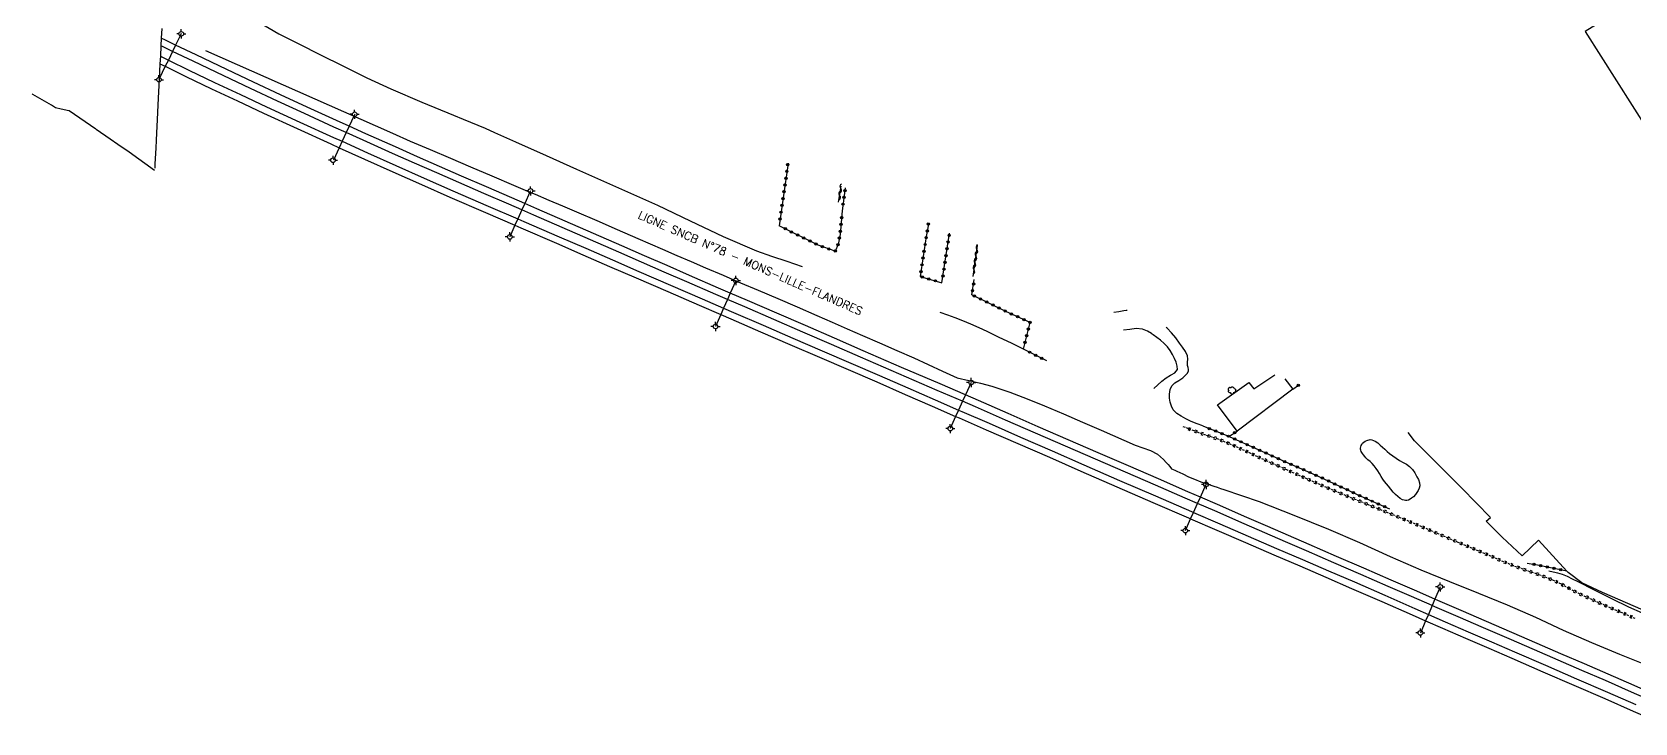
# Model space of a CAD drawing. Header units: millimetres. Extents: x 80000 to 81000, y 145000 to 146000.
# Drawn here: x 80000 to 80350.6, y 145515.6 to 145666.6 of the extents above; entities that cross this region are included whole.
import ezdxf
from ezdxf.enums import TextEntityAlignment as Align

# ---------------------------------------------------------------- set-up
doc = ezdxf.new("R2010")
doc.units = ezdxf.units.MM
doc.linetypes.add('DASHED', pattern=[0.75, 0.5, -0.25])
doc.layers.get('0').update_dxf_attribs({"linetype": 'CONTINUOUS'})
for name, color, linetype in [('W0101', 7, 'CONTINUOUS'), ('W0104', 1, 'CONTINUOUS'), ('W0120', 7, 'CONTINUOUS'), ('W0211', 2, 'CONTINUOUS'), ('W0214', 2, 'CONTINUOUS'), ('W0220', 5, 'DASHED'), ('W0300', 7, 'CONTINUOUS'), ('W0310', 3, 'CONTINUOUS'), ('W0322', 7, 'CONTINUOUS'), ('W0323', 7, 'CONTINUOUS'), ('W0515', 5, 'CONTINUOUS'), ('W0610', 7, 'CONTINUOUS'), ('W0611', 7, 'CONTINUOUS'), ('W0700', 7, 'CONTINUOUS'), ('W0989', 7, 'CONTINUOUS')]:
    doc.layers.add(name, color=color, linetype=linetype)
doc.styles.get("Standard").update_dxf_attribs({"font": 'romans.shx', "width": 0.85})

# ---------------------------------------------------------------- blocks, each defined once
blk = doc.blocks.new('croix')
for p, q in [((-3, 0), (3, 0)), ((0, -3), (0, 3))]:
    blk.add_line(p, q)
blk = doc.blocks.new('T818')
at = {"color": 16, "linetype": 'Continuous', "xscale": 0.0001666666666666667, "yscale": 0.0001666666666666667}
blk.add_blockref('croix', (0, 0), dxfattribs=at)
blk = doc.blocks.new('T610')
for p, q in [((-0.500001, 0), (-1.000002, 0)), ((0, 0.500001), (0, 1.000002)), ((0.500001, 0), (1.000002, 0)), ((0, -0.500001), (0, -1.000002))]:
    blk.add_line(p, q)
blk.add_ellipse((0, 0), major_axis=(-0.353554, 0.353554), ratio=1, start_param=3.926990817, end_param=10.2101761242)
blk = doc.blocks.new('T300')
for p, q in [((-0.8, 0.51), (-0.86, 0.34)), ((-0.86, 0.34), (-0.86, 0.17)), ((-0.86, 0.17), (-0.74, 0.06)), ((-0.69, 0.63), (-0.8, 0.51)), ((-0.8, -0.06), (-0.74, 0.06)), ((-0.74, 0.06), (-0.69, 0.11)), ((-0.57, 0.69), (-0.69, 0.63)), ((-0.46, 0.69), (-0.57, 0.69)), ((-0.29, 0.63), (-0.46, 0.69)), ((-0.29, 0.63), (-0.17, 0.74)), ((-0.23, 0.57), (-0.29, 0.63)), ((-0.17, 0.74), (-0.06, 0.8)), ((-0.06, 0.8), (0.06, 0.8)), ((0.06, 0.8), (0.23, 0.74)), ((0.23, 0.74), (0.34, 0.63)), ((0.34, 0.63), (0.4, 0.51)), ((0.46, 0.46), (0.34, 0.46)), ((0.4, 0.51), (0.4, 0.46)), ((0.57, 0.4), (0.46, 0.46)), ((0.57, 0.4), (0.69, 0.29)), ((0.69, 0.29), (0.74, 0.17)), ((0.74, 0.06), (0.69, -0.17)), ((0.74, 0.17), (0.74, 0.06)), ((-0.8, -0.17), (-0.8, -0.06)), ((-0.8, -0.23), (-0.8, -0.17)), ((-0.74, -0.34), (-0.8, -0.23)), ((-0.69, -0.4), (-0.74, -0.34)), ((-0.51, -0.46), (-0.69, -0.4)), ((-0.4, -0.46), (-0.51, -0.46)), ((-0.4, -0.46), (-0.34, -0.46)), ((-0.34, -0.46), (-0.34, -0.4)), ((-0.34, -0.51), (-0.34, -0.46)), ((-0.29, -0.63), (-0.34, -0.51)), ((-0.17, -0.74), (-0.29, -0.63)), ((-0.06, -0.8), (-0.17, -0.74)), ((0.06, -0.8), (-0.06, -0.8)), ((0.17, -0.74), (0.06, -0.8)), ((0.23, -0.69), (0.17, -0.74)), ((0.29, -0.46), (0.23, -0.46)), ((0.29, -0.63), (0.23, -0.69)), ((0.46, -0.4), (0.29, -0.46)), ((0.34, -0.51), (0.29, -0.63)), ((0.34, -0.51), (0.34, -0.46)), ((0.57, -0.34), (0.46, -0.4)), ((0.63, -0.29), (0.57, -0.34)), ((0.69, -0.17), (0.63, -0.29))]:
    blk.add_line(p, q)
blk = doc.blocks.new('t323o')
at = {"color": 0, "linetype": 'Continuous'}
for radius in [0.25, 0.15]:
    blk.add_circle((0, 0), radius, dxfattribs=at)
blk = doc.blocks.new('t322o')
at = {"color": 0, "linetype": 'Continuous'}
for radius in [0.25, 0.15]:
    blk.add_circle((0, 0), radius, dxfattribs=at)
blk = doc.blocks.new('t310o')
at = {"color": 0, "linetype": 'Continuous'}
for centre, start, end in [((-0.5, 0.38), 216.8699, 323.1304), ((0.5, -0.37), 36.8699, 143.1303)]:
    blk.add_arc(centre, 0.625, start, end, dxfattribs=at)
blk = doc.blocks.new('t220o')
at = {"color": 0, "linetype": 'Continuous'}
for p, q in [((-0.25, 0.25), (0.25, 0.25)), ((-0.25, -0.25), (0.25, -0.25))]:
    blk.add_line(p, q, dxfattribs=at)

msp = doc.modelspace()

# ---------------------------------------------------------------- linework, layer by layer
at = {"layer": 'W0101'}
for points in [[(80346.52, 145671), (80346.29, 145670.86), (80342.13, 145668.24), (80339.68, 145666.7), (80356.81, 145639.75), (80364.93, 145626.69), (80381.86, 145637.43), (80384.12, 145633.9), (80392.5, 145620.32), (80409.5, 145631.06), (80409.35, 145631.3), (80405.38, 145637.48), (80398.59, 145648.09), (80390.61, 145660.97), (80387.19, 145666.22), (80384.16, 145670.86), (80384.07, 145671)], [(80355.59, 145556), (80355.87, 145556.26), (80368.12, 145543.68), (80360.88, 145536.72), (80360.76, 145536.61), (80343.43, 145544.11), (80338.91, 145546.23), (80335.96, 145548.46), (80335.67, 145548.78), (80329.43, 145555.5), (80325.88, 145552.07), (80321.51, 145556.15), (80318.02, 145559.67), (80318.93, 145560.51), (80312.68, 145566.89), (80302.31, 145577.23), (80300.98, 145579.02)]]:
    msp.add_lwpolyline(points, dxfattribs=at)
at = {"layer": 'W0104'}
for points in [[(80263.54, 145579.36), (80259.26, 145585.1), (80266.11, 145589.98), (80267.18, 145588.57), (80271.8, 145591.69)], [(80273.97, 145590.75), (80275.7, 145588.52), (80263.54, 145579.36)]]:
    msp.add_lwpolyline(points, dxfattribs=at)
at = {"layer": 'W0120'}
for points in [[(80028.37, 145667.35), (80028.26, 145665.26), (80028.18, 145663.59), (80028.07, 145661.33), (80027.98, 145659.67), (80027.82, 145656.39), (80027.53, 145650.65), (80027.45, 145649.01), (80027.14, 145642.96), (80027.06, 145641.23), (80026.88, 145637.79), (80026.84, 145636.83)], [(80013.92, 145645.37), (80008.13, 145649.37), (80008.05, 145649.39), (80006.37, 145649.75), (80005.16, 145650.01), (80004.22, 145650.57), (80000.2, 145652.96), (80000, 145653.08)], [(80026.81, 145636.35), (80021.26, 145640.3), (80018.78, 145642.02), (80017.09, 145643.19), (80014, 145645.32)]]:
    msp.add_lwpolyline(points, dxfattribs=at)
at = {"layer": 'W0211'}
for points in [[(80037.95, 145662.53), (80075.02, 145646.14), (80078.86, 145644.45), (80082.71, 145642.77), (80087.09, 145640.89), (80091.48, 145639.02), (80095.87, 145637.16), (80100.58, 145635.14), (80105.3, 145633.13), (80108.88, 145631.61), (80110.02, 145631.12), (80113.03, 145629.84), (80116.04, 145628.57), (80119.05, 145627.28), (80123.52, 145625.36), (80127.99, 145623.43), (80132.45, 145621.49), (80137.9, 145619.13)], [(80137.9, 145619.13), (80141.03, 145617.76), (80144.15, 145616.4), (80147.27, 145615.05), (80151.12, 145613.42), (80153.92, 145612.24), (80154.96, 145611.8), (80158.81, 145610.19)], [(80158.81, 145610.19), (80163.08, 145608.34), (80167.36, 145606.49), (80171.63, 145604.64), (80174.96, 145603.19), (80178.29, 145601.74), (80181.61, 145600.29), (80185.35, 145598.65), (80189.1, 145597.01), (80192.83, 145595.35), (80195.99, 145593.92), (80199.15, 145592.47), (80202.31, 145591.02)], [(80216.82, 145597.29), (80214.18, 145598.57), (80211.54, 145599.85), (80208.88, 145601.1), (80207.12, 145601.92), (80205.34, 145602.72), (80204.41, 145603.12), (80203.55, 145603.48), (80201.92, 145604.1), (80200.28, 145604.68), (80198.63, 145605.26)], [(80239.53, 145605.72), (80239.31, 145605.7), (80238.81, 145605.67), (80237.69, 145605.46), (80236.57, 145605.26)], [(80256.08, 145580.48), (80254.8, 145580.97), (80253.52, 145581.45), (80253.38, 145581.52), (80252.31, 145582.04), (80251.31, 145582.6), (80250.35, 145583.24), (80249.59, 145584.02), (80249.19, 145584.8), (80248.91, 145585.66), (80248.77, 145586.54), (80248.77, 145587.47), (80248.93, 145588.42), (80249.26, 145589.25), (80249.63, 145589.62), (80249.93, 145589.92), (80250.82, 145590.45), (80251.65, 145591.04), (80252.15, 145591.47), (80252.62, 145591.93), (80252.9, 145592.45), (80252.9, 145592.84), (80252.81, 145593.27), (80252.73, 145593.7), (80252.73, 145594.4), (80252.75, 145595.11), (80252.68, 145595.79), (80252.27, 145596.77), (80251.63, 145597.68), (80250.96, 145598.57), (80250.12, 145599.73), (80249.23, 145600.85), (80248.24, 145601.86), (80248.05, 145602.01)], [(80202.31, 145591.02), (80204.86, 145590.43), (80207.4, 145589.85), (80209.93, 145589.18), (80213.81, 145587.9), (80217.63, 145586.43), (80221.42, 145584.9), (80225.58, 145583.16), (80229.7, 145581.35), (80233.83, 145579.54), (80236.31, 145578.46), (80238.79, 145577.38), (80241.28, 145576.32), (80242.95, 145575.72), (80244.63, 145575.13), (80246.15, 145574.3), (80246.82, 145573.76), (80247.46, 145573.16), (80248.06, 145572.52), (80248.45, 145572.06), (80248.82, 145571.59), (80249.19, 145571.12), (80249.57, 145570.96), (80249.96, 145570.79), (80250.34, 145570.63), (80251.65, 145570.03), (80252.94, 145569.4), (80254.26, 145568.82), (80255.64, 145568.29), (80257.03, 145567.8), (80258.43, 145567.31), (80259.17, 145567.08), (80259.91, 145566.85), (80260.65, 145566.62), (80268.36, 145563.95), (80275.98, 145560.99), (80283.54, 145557.9), (80290.29, 145555), (80297, 145551.98), (80303.74, 145549.04), (80310.03, 145546.47), (80316.35, 145543.96), (80322.64, 145541.38), (80328.78, 145538.67), (80334.88, 145535.88), (80341.02, 145533.17), (80347.19, 145530.63), (80353.38, 145528.16)], [(80380.61, 145526.96), (80377.75, 145528.23), (80377.24, 145528.46), (80373.86, 145529.96), (80370.49, 145531.47), (80366.41, 145533.31), (80362.32, 145535.16), (80358.23, 145536.99), (80355.23, 145538.29), (80352.23, 145539.57), (80349.25, 145540.89), (80345.47, 145542.72), (80341.73, 145544.62), (80337.96, 145546.48), (80336.88, 145547.01), (80335.81, 145547.55), (80334.7, 145548), (80333.71, 145548.28), (80332.7, 145548.51), (80331.69, 145548.73)]]:
    msp.add_lwpolyline(points, dxfattribs=at)
at = {"layer": 'W0214'}
for points in [[(80044.67, 145671.63), (80054, 145666.17), (80058.46, 145663.91), (80062.93, 145661.68), (80068.08, 145659.13), (80073.24, 145656.61), (80078.45, 145654.18), (80085.28, 145651.23), (80092.18, 145648.41), (80094.29, 145647.53), (80099.06, 145645.55), (80101.17, 145644.62), (80105.75, 145642.6), (80112.42, 145639.61), (80119.09, 145636.61), (80124.99, 145633.98), (80130.89, 145631.35), (80136.78, 145628.71), (80143.96, 145625.3), (80151.12, 145621.87), (80158.43, 145618.78), (80161.75, 145617.59), (80165.1, 145616.48), (80168.44, 145615.36)], [(80245.35, 145588.67), (80246.23, 145589.46), (80247.1, 145590.25), (80248.01, 145591.01), (80248.95, 145591.57), (80249.09, 145591.65), (80249.91, 145592.11), (80250.48, 145592.8), (80250.47, 145593.55), (80250.2, 145594.4), (80249.86, 145595.22), (80249.44, 145596.11), (80248.93, 145596.96), (80248.34, 145597.75), (80247.89, 145598.23), (80247.62, 145598.52), (80246.82, 145599.21), (80245.97, 145599.85), (80245.17, 145600.42), (80244.97, 145600.57), (80244.82, 145600.66), (80243.92, 145601.22), (80242.82, 145601.66), (80241.49, 145601.76), (80240.09, 145601.6), (80238.7, 145601.44)]]:
    msp.add_lwpolyline(points, dxfattribs=at)
at = {"layer": 'W0220'}
msp.add_lwpolyline([(80350.63, 145538.38), (80347.33, 145539.79), (80344.05, 145541.23), (80341.99, 145542.15), (80339.93, 145543.09), (80337.9, 145544.05), (80336.17, 145544.95), (80334.46, 145545.87), (80332.72, 145546.73), (80329.84, 145547.87), (80329.81, 145547.88), (80326.91, 145548.87), (80323.99, 145549.92), (80321.91, 145550.77), (80319.84, 145551.66), (80317.77, 145552.54), (80311.89, 145555.04), (80306.01, 145557.55), (80300.12, 145560.04), (80294.46, 145562.35), (80292.42, 145563.18), (80288.8, 145564.64), (80283.17, 145567), (80278.8, 145568.91), (80274.44, 145570.86), (80270.09, 145572.81), (80266.55, 145574.45), (80263.02, 145576.1), (80259.42, 145577.57), (80258.07, 145578.04), (80256.71, 145578.48), (80255.35, 145578.94), (80255.01, 145579.07), (80254.15, 145579.39), (80252.95, 145579.86), (80251.76, 145580.32)], dxfattribs=at)
at = {"layer": 'W0310'}
for points in [[(80176.39, 145629.41), (80176.95, 145632.91)], [(80205.79, 145613.17), (80206.76, 145619.95)]]:
    msp.add_lwpolyline(points, dxfattribs=at)
at = {"layer": 'W0322'}
msp.add_lwpolyline([(80221.92, 145594.7), (80221.23, 145595.05), (80216.82, 145597.29)], dxfattribs=at)
at = {"layer": 'W0323'}
for points in [[(80165.33, 145637.96), (80164.26, 145630.35), (80163.39, 145624.24)], [(80177.84, 145632.52), (80177.18, 145627.48)], [(80177.18, 145627.48), (80176.72, 145622.31), (80176.28, 145620.17), (80175.63, 145618.69), (80171.93, 145620.02), (80163.97, 145623.96), (80163.39, 145624.24)], [(80196.02, 145624.62), (80195.58, 145621.88), (80194.26, 145613.16), (80199, 145611.79)], [(80199, 145611.79), (80200.64, 145622.61)], [(80216.82, 145597.29), (80218.27, 145603.13), (80213, 145605.51), (80205.54, 145609.15), (80206.07, 145612.5)], [(80275.7, 145588.52), (80277, 145589.43)], [(80256.08, 145580.48), (80261.69, 145578.23), (80261.75, 145578.21), (80261.79, 145578.19), (80274.82, 145572.32), (80281.31, 145569.51), (80290.6, 145565.13), (80296.86, 145562.4)], [(80261.75, 145578.21), (80263.54, 145579.36)], [(80335.67, 145548.78), (80329.21, 145550.09), (80326.96, 145550.44)]]:
    msp.add_lwpolyline(points, dxfattribs=at)
at = {"layer": 'W0515'}
msp.add_lwpolyline([(80300.68, 145564.21), (80300.37, 145564.21), (80300.05, 145564.27), (80299.75, 145564.36), (80299.19, 145564.64), (80298.68, 145565.04), (80298.2, 145565.47), (80297.65, 145566.05), (80297.14, 145566.69), (80296.64, 145567.33), (80296.21, 145567.84), (80295.79, 145568.36), (80295.4, 145568.89), (80295.04, 145569.47), (80294.71, 145570.07), (80294.36, 145570.66), (80293.95, 145571.21), (80293.52, 145571.75), (80293.06, 145572.27), (80292.62, 145572.7), (80292.16, 145573.11), (80291.72, 145573.55), (80291.46, 145573.84), (80291.2, 145574.14), (80290.97, 145574.45), (80290.82, 145574.69), (80290.69, 145574.93), (80290.59, 145575.19), (80290.56, 145575.42), (80290.56, 145575.66), (80290.59, 145575.89), (80290.67, 145576.18), (80290.8, 145576.45), (80290.97, 145576.7), (80291.24, 145576.95), (80291.57, 145577.15), (80291.92, 145577.31), (80292.16, 145577.4), (80292.41, 145577.47), (80292.66, 145577.51), (80293.02, 145577.45), (80293.38, 145577.3), (80293.73, 145577.13), (80294.29, 145576.77), (80294.81, 145576.32), (80295.32, 145575.86), (80295.83, 145575.4), (80296.34, 145574.93), (80296.86, 145574.47), (80297.58, 145573.92), (80298.33, 145573.41), (80299.09, 145572.91), (80299.84, 145572.5), (80300.59, 145572.1), (80301.26, 145571.62), (80301.9, 145570.96), (80302.44, 145570.21), (80302.89, 145569.4), (80303.19, 145568.76), (80303.44, 145568.09), (80303.51, 145567.43), (80303.39, 145566.92), (80303.15, 145566.41), (80302.87, 145565.93), (80302.54, 145565.47), (80302.16, 145565.03), (80301.72, 145564.68), (80301.39, 145564.47), (80301.04, 145564.3)], close=True, dxfattribs=at)
at = {"layer": 'W0611'}
for points in [[(80032.63, 145666.27), (80032.44, 145665.88), (80031.4, 145663.74), (80030.73, 145662.36), (80029.81, 145660.47), (80029.14, 145659.1), (80027.82, 145656.39), (80027.72, 145656.18)], [(80070.57, 145648.62), (80070.39, 145648.23), (80069.35, 145645.99), (80068.7, 145644.61), (80067.81, 145642.7), (80067.16, 145641.31), (80065.9, 145638.59)], [(80108.99, 145631.85), (80108.88, 145631.61), (80107.75, 145629.1), (80107.12, 145627.7), (80106.25, 145625.76), (80105.62, 145624.36), (80104.48, 145621.81)], [(80153.95, 145612.31), (80153.92, 145612.24), (80152.71, 145609.53), (80152.09, 145608.13), (80151.25, 145606.22), (80150.63, 145604.82), (80149.48, 145602.22)], [(80205.35, 145590.01), (80204.12, 145587.26), (80203.48, 145585.87), (80202.62, 145583.97), (80201.99, 145582.57), (80200.8, 145579.93)], [(80252.25, 145557.62), (80253.39, 145560.17), (80254.01, 145561.57), (80254.89, 145563.54), (80255.51, 145564.94), (80256.76, 145567.74)], [(80307.98, 145545.33), (80306.82, 145542.63), (80306.22, 145541.23), (80305.39, 145539.3), (80304.78, 145537.89), (80303.63, 145535.23)]]:
    msp.add_lwpolyline(points, dxfattribs=at)
at = {"layer": 'W0700'}
for points in [[(80355.48, 145519.82), (80349.79, 145522.33), (80344.09, 145524.82), (80338.92, 145527.06), (80333.74, 145529.29), (80328.57, 145531.52), (80323.02, 145533.93), (80317.47, 145536.34), (80311.92, 145538.75), (80306.82, 145540.97), (80306.22, 145541.23), (80301.72, 145543.18), (80296.62, 145545.4), (80290.64, 145547.99), (80284.67, 145550.57), (80278.69, 145553.16), (80274.16, 145555.14), (80269.63, 145557.11), (80265.1, 145559.09), (80258.65, 145561.9), (80254.89, 145563.54), (80252.19, 145564.72), (80245.73, 145567.53), (80239.15, 145570.39), (80232.56, 145573.23), (80225.98, 145576.08), (80219.44, 145578.93), (80212.89, 145581.78), (80206.35, 145584.63), (80203.48, 145585.87), (80197.96, 145588.26), (80189.57, 145591.88), (80181.19, 145595.51), (80174.87, 145598.26), (80168.56, 145601.02), (80162.24, 145603.77), (80155.89, 145606.5), (80152.09, 145608.13), (80149.54, 145609.22), (80143.2, 145611.96), (80138.25, 145614.13), (80133.31, 145616.3), (80128.36, 145618.48), (80122.16, 145621.17), (80115.96, 145623.86), (80109.77, 145626.55), (80107.12, 145627.7), (80104.29, 145628.94), (80098.81, 145631.33), (80093.34, 145633.72), (80088.5, 145635.83), (80083.67, 145637.94), (80078.84, 145640.07), (80072.4, 145642.94), (80068.7, 145644.61), (80065.97, 145645.83), (80059.56, 145648.76), (80053.67, 145651.48), (80047.8, 145654.22), (80041.93, 145656.99), (80035.23, 145660.19), (80030.73, 145662.36), (80028.54, 145663.41), (80028.18, 145663.59)], [(80356.1, 145521.22), (80350.4, 145523.73), (80344.7, 145526.23), (80339.53, 145528.47), (80334.35, 145530.7), (80329.18, 145532.93), (80323.63, 145535.33), (80318.08, 145537.74), (80312.53, 145540.15), (80307.43, 145542.37), (80306.82, 145542.63), (80302.33, 145544.59), (80297.23, 145546.81), (80291.25, 145549.39), (80285.27, 145551.98), (80279.3, 145554.57), (80274.77, 145556.54), (80270.24, 145558.51), (80265.71, 145560.49), (80259.26, 145563.31), (80255.51, 145564.94), (80252.8, 145566.12), (80246.34, 145568.94), (80239.76, 145571.79), (80233.17, 145574.63), (80226.59, 145577.48), (80220.05, 145580.33), (80213.5, 145583.19), (80206.96, 145586.04), (80204.12, 145587.26), (80198.57, 145589.66), (80190.18, 145593.28), (80181.8, 145596.91), (80175.48, 145599.67), (80169.17, 145602.42), (80162.85, 145605.17), (80156.5, 145607.91), (80152.71, 145609.53), (80150.15, 145610.63), (80143.81, 145613.36), (80138.87, 145615.53), (80133.92, 145617.7), (80128.97, 145619.88), (80122.77, 145622.58), (80116.57, 145625.27), (80110.38, 145627.96), (80107.75, 145629.1), (80104.9, 145630.34), (80099.42, 145632.73), (80093.95, 145635.12), (80089.11, 145637.23), (80084.28, 145639.34), (80079.46, 145641.47), (80073.02, 145644.33), (80069.35, 145645.99), (80066.6, 145647.23), (80060.19, 145650.15), (80054.32, 145652.87), (80048.45, 145655.61), (80042.59, 145658.37), (80035.89, 145661.57), (80031.4, 145663.74), (80029.21, 145664.79), (80028.26, 145665.26)], [(80027.98, 145659.67), (80029.14, 145659.1), (80033.61, 145656.89), (80039.26, 145654.19), (80044.93, 145651.52), (80050.6, 145648.88), (80057.96, 145645.49), (80065.33, 145642.14), (80067.16, 145641.31), (80072.71, 145638.81), (80078.93, 145636.02), (80085.16, 145633.25), (80091.4, 145630.5), (80099.15, 145627.14), (80105.62, 145624.36), (80106.92, 145623.81), (80114.68, 145620.46), (80120.49, 145617.92), (80126.3, 145615.37), (80132.12, 145612.83), (80139.01, 145609.84), (80145.91, 145606.86), (80150.63, 145604.82), (80152.81, 145603.88), (80159.28, 145601.09), (80165.75, 145598.3), (80172.22, 145595.5), (80178.47, 145592.8), (80184.72, 145590.1), (80190.96, 145587.39), (80196.87, 145584.81), (80201.99, 145582.57), (80202.77, 145582.23), (80208.67, 145579.65), (80215.58, 145576.64), (80222.49, 145573.63), (80229.39, 145570.62), (80237.24, 145567.2), (80245.09, 145563.78), (80252.94, 145560.37), (80253.39, 145560.17), (80259.14, 145557.68), (80265.35, 145555.01), (80271.56, 145552.33), (80277.24, 145549.88), (80282.92, 145547.43), (80288.6, 145544.98), (80295.22, 145542.09), (80301.83, 145539.18), (80304.78, 145537.89), (80308.45, 145536.29), (80313.51, 145534.1), (80318.57, 145531.91), (80323.63, 145529.71), (80330.4, 145526.77), (80337.17, 145523.83), (80343.94, 145520.88), (80350.14, 145518.18), (80356.12, 145515.58)], [(80028.07, 145661.33), (80029.81, 145660.47), (80034.28, 145658.26), (80039.91, 145655.57), (80045.57, 145652.91), (80051.25, 145650.27), (80058.59, 145646.88), (80065.96, 145643.53), (80067.81, 145642.7), (80073.33, 145640.21), (80079.55, 145637.42), (80085.78, 145634.65), (80092.01, 145631.9), (80099.76, 145628.54), (80106.25, 145625.76), (80107.52, 145625.21), (80115.29, 145621.86), (80121.11, 145619.32), (80126.92, 145616.77), (80132.73, 145614.23), (80139.62, 145611.24), (80146.52, 145608.26), (80151.25, 145606.22), (80153.41, 145605.29), (80159.88, 145602.49), (80166.36, 145599.7), (80172.83, 145596.91), (80179.08, 145594.21), (80185.32, 145591.5), (80191.57, 145588.79), (80197.48, 145586.21), (80202.62, 145583.97), (80203.38, 145583.64), (80209.29, 145581.06), (80216.19, 145578.05), (80223.1, 145575.04), (80230, 145572.02), (80237.85, 145568.6), (80245.7, 145565.18), (80253.55, 145561.77), (80254.01, 145561.57), (80259.75, 145559.09), (80265.96, 145556.41), (80272.16, 145553.73), (80277.85, 145551.29), (80283.53, 145548.84), (80289.21, 145546.38), (80295.83, 145543.49), (80302.45, 145540.58), (80305.39, 145539.3), (80309.06, 145537.69), (80314.11, 145535.5), (80319.18, 145533.31), (80324.24, 145531.12), (80331.01, 145528.18), (80337.78, 145525.23), (80344.55, 145522.28), (80350.75, 145519.59)]]:
    msp.add_lwpolyline(points, dxfattribs=at)

# ---------------------------------------------------------------- block references
at = {"layer": 'W0220'}
for p, rotation in [((80253.15, 145579.78), 158.7379265989395), ((80254.55, 145579.24), 159.4728956938657), ((80255.97, 145578.73), 161.1606765619185), ((80257.39, 145578.26), 161.994887884295), ((80258.81, 145577.78), 161.021320310345), ((80260.21, 145577.25), 157.7144123530989), ((80261.6, 145576.68), 157.7144123530989), ((80262.99, 145576.11), 157.7144123530989), ((80264.35, 145575.48), 155.0328439711963), ((80265.71, 145574.84), 155.0328439711963), ((80267.07, 145574.21), 155.0923731907289), ((80268.43, 145573.58), 155.0923731907289), ((80269.79, 145572.95), 155.0923731907289), ((80271.16, 145572.33), 155.8631490083986), ((80272.53, 145571.72), 155.8631490083986), ((80273.89, 145571.1), 155.8631490083986), ((80275.26, 145570.49), 155.9119027023258), ((80276.63, 145569.88), 155.9119027023258), ((80278, 145569.27), 155.9119027023258), ((80279.37, 145568.66), 156.3692466866749), ((80280.75, 145568.06), 156.3692466866749), ((80282.12, 145567.46), 156.3692466866749), ((80283.5, 145566.86), 157.3310668664056), ((80284.88, 145566.28), 157.3310668664056), ((80286.27, 145565.7), 157.3310668664056), ((80287.65, 145565.13), 157.3310668664056), ((80289.04, 145564.55), 157.9420398884776), ((80290.43, 145563.99), 157.9420398884776), ((80291.82, 145563.42), 157.9420398884776), ((80293.21, 145562.86), 157.9385946428583), ((80294.6, 145562.3), 157.7213834561555), ((80295.99, 145561.73), 157.7213834561555), ((80297.37, 145561.16), 157.7213834561555), ((80298.76, 145560.59), 157.7213834561555), ((80300.15, 145560.02), 157.1215600641658), ((80301.53, 145559.44), 157.1215600641658), ((80302.91, 145558.86), 157.1215600641658), ((80304.3, 145558.27), 157.1215600641658), ((80305.68, 145557.69), 157.1215600641658), ((80307.06, 145557.1), 156.9049970918589), ((80308.44, 145556.51), 156.9049970918589), ((80309.82, 145555.93), 156.9049970918589), ((80311.2, 145555.34), 156.9049970918589), ((80312.58, 145554.75), 156.9685275869887), ((80313.96, 145554.16), 156.9685275869887), ((80315.34, 145553.58), 156.9685275869887), ((80316.72, 145552.99), 156.9685275869887), ((80318.1, 145552.4), 156.8749427066333), ((80319.48, 145551.81), 156.8749427066333), ((80320.86, 145551.22), 156.8615379639785), ((80322.24, 145550.64), 157.6738666096429), ((80323.63, 145550.07), 157.6738666096429), ((80325.03, 145549.54), 160.1795574645839), ((80326.44, 145549.03), 160.1795574645839), ((80327.86, 145548.54), 161.2283338007753), ((80329.28, 145548.06), 161.2283338007753), ((80330.68, 145547.53), 158.3052608103524), ((80332.08, 145546.98), 158.3052608103524), ((80333.44, 145546.37), 153.6858969214303), ((80334.78, 145545.69), 151.8130569236076), ((80336.11, 145544.98), 151.8130569236076), ((80337.44, 145544.29), 152.6438030727909), ((80338.78, 145543.63), 154.6043197827982), ((80340.14, 145542.99), 155.5014258089066), ((80341.51, 145542.37), 155.5014258089066), ((80342.87, 145541.75), 155.8416816367296), ((80344.24, 145541.14), 156.375200071938), ((80345.62, 145540.54), 156.375200071938), ((80346.99, 145539.94), 156.375200071938), ((80348.37, 145539.35), 156.8475954339534), ((80349.75, 145538.76), 156.8475954339534)]:
    msp.add_blockref('t220o', p, dxfattribs=dict(at, rotation=rotation))
at = {"layer": 'W0300'}
msp.add_blockref('T300', (80262.48, 145588.21), dxfattribs=at)
at = {"layer": 'W0310'}
for p, rotation in [((80176.63, 145630.89), 80.9549923986813), ((80176.86, 145632.37), 80.9549923986813), ((80206.21, 145616.14), 81.84569266795606), ((80206.43, 145617.63), 81.84569266795606), ((80206.64, 145619.11), 81.84569266795606), ((80206, 145614.66), 81.84569266795606)]:
    msp.add_blockref('t310o', p, dxfattribs=dict(at, rotation=rotation))
at = {"layer": 'W0322', "rotation": 153.0614889546945}
for p in [(80218.16, 145596.61), (80219.5, 145595.93), (80220.83, 145595.25)]:
    msp.add_blockref('t322o', p, dxfattribs=at)
at = {"layer": 'W0323'}
for p, rotation in [((80164.86, 145634.64), 261.977224012328), ((80165.07, 145636.13), 261.977224012328), ((80165.28, 145637.61), 261.977224012328), ((80164.44, 145631.67), 261.977224012328), ((80164.65, 145633.16), 261.977224012328), ((80177.77, 145631.94), 262.4862162492079), ((80163.81, 145627.22), 261.9750032917669), ((80164.02, 145628.7), 261.9750032917669), ((80164.23, 145630.19), 261.9750032917669), ((80177.37, 145628.96), 262.4862162492079), ((80177.57, 145630.45), 262.4862162492079), ((80163.6, 145625.73), 261.9750032917669), ((80164.74, 145623.58), 153.6483506791456), ((80176.92, 145624.54), 264.9025486229936), ((80177.05, 145626.04), 264.9025486229936), ((80196.01, 145624.6), 260.8860758328997), ((80166.08, 145622.91), 153.6483506791456), ((80167.43, 145622.25), 153.6483506791456), ((80168.77, 145621.58), 153.6483506791456), ((80170.11, 145620.92), 153.6483506791456), ((80171.46, 145620.25), 153.6483506791456), ((80176.25, 145620.1), 246.4560896992189), ((80176.57, 145621.57), 258.4018928720365), ((80176.78, 145623.05), 264.9025486229936), ((80195.32, 145620.15), 261.4232885344337), ((80195.54, 145621.63), 261.4232885344337), ((80195.78, 145623.11), 260.8860758328997), ((80200.35, 145620.69), 81.40633847831228), ((80200.57, 145622.17), 81.40633847831228), ((80172.85, 145619.69), 160.3245974588597), ((80174.26, 145619.18), 160.3245974588597), ((80175.65, 145618.73), 246.4560896992189), ((80194.87, 145617.18), 261.4232885344337), ((80195.09, 145618.67), 261.4232885344337), ((80199.9, 145617.72), 81.40633847831228), ((80200.12, 145619.21), 81.40633847831228), ((80194.42, 145614.22), 261.4232885344337), ((80194.65, 145615.7), 261.4232885344337), ((80199.23, 145613.27), 81.40633847831228), ((80199.45, 145614.76), 81.40633847831228), ((80199.67, 145616.24), 81.40633847831228), ((80194.68, 145613.04), 343.8536062817058), ((80196.12, 145612.62), 343.8536062817058), ((80197.56, 145612.21), 343.8536062817058), ((80205.68, 145610.03), 81.0229886158537), ((80205.92, 145611.52), 81.0229886158537), ((80206.08, 145608.88), 153.9875744559175), ((80207.43, 145608.22), 153.9875744559175), ((80208.78, 145607.57), 153.9875744559175), ((80210.13, 145606.91), 153.9875744559175), ((80211.47, 145606.25), 153.9875744559175), ((80212.82, 145605.59), 153.9875744559175), ((80214.19, 145604.97), 155.7266215646252), ((80215.55, 145604.35), 155.7266215646252), ((80216.92, 145603.74), 155.7266215646252), ((80218.27, 145603.11), 76.06071923823492), ((80217.54, 145600.2), 76.06071923823492), ((80217.91, 145601.65), 76.06071923823492), ((80217.18, 145598.74), 76.06071923823492), ((80276.93, 145589.38), 35.0686099235219), ((80257.47, 145579.92), 338.1669071883001), ((80258.86, 145579.37), 338.1669071883001), ((80260.26, 145578.81), 338.1669071883001), ((80261.65, 145578.25), 338.1669071883001), ((80263.01, 145579.02), 32.90524292312346), ((80263.02, 145577.64), 335.7325823744266), ((80264.39, 145577.02), 335.7325823744266), ((80265.75, 145576.41), 335.7325823744266), ((80267.12, 145575.79), 335.7325823744266), ((80268.49, 145575.17), 335.7325823744266), ((80269.85, 145574.56), 335.7325823744266), ((80271.22, 145573.94), 335.7325823744266), ((80272.59, 145573.32), 335.7325823744266), ((80273.96, 145572.71), 335.7325823744266), ((80275.33, 145572.1), 336.6003052863608), ((80276.7, 145571.5), 336.6003052863608), ((80278.08, 145570.91), 336.6003052863608), ((80279.46, 145570.31), 336.6003052863608), ((80280.83, 145569.72), 336.6003052863608), ((80282.2, 145569.09), 334.7575961258349), ((80283.55, 145568.45), 334.7575961258349), ((80284.91, 145567.81), 334.7575961258349), ((80286.27, 145567.17), 334.7575961258349), ((80287.63, 145566.53), 334.7575961258349), ((80288.98, 145565.89), 334.7575961258349), ((80290.34, 145565.25), 334.7575961258349), ((80291.71, 145564.65), 336.4325599948816), ((80293.09, 145564.05), 336.4325599948816), ((80294.46, 145563.45), 336.4325599948816), ((80295.83, 145562.85), 336.4325599948816), ((80328.45, 145550.21), 171.2980311266161), ((80329.92, 145549.95), 168.4992526707511), ((80331.39, 145549.65), 168.4992526707511), ((80332.86, 145549.35), 168.4992526707511), ((80334.33, 145549.05), 168.4992526707511)]:
    msp.add_blockref('t323o', p, dxfattribs=dict(at, rotation=rotation))
at = {"layer": 'W0610'}
for p in [(80032.63, 145666.2), (80027.76, 145656.17), (80070.55, 145648.61), (80065.82, 145638.56), (80109.02, 145631.86), (80104.49, 145621.81), (80153.91, 145612.29), (80149.48, 145602.22), (80205.39, 145589.98), (80200.82, 145579.91), (80256.76, 145567.7), (80252.23, 145557.6), (80307.97, 145545.3), (80303.63, 145535.25)]:
    msp.add_blockref('T610', p, dxfattribs=at)
at = {"layer": 'W0611'}
for p, rotation in [((80032.63, 145666.27), 154.0702609769791), ((80031.4, 145663.74), 154.0212885206301), ((80032.44, 145665.88), 154.0378175784216), ((80029.14, 145659.1), 154.0304273137396), ((80029.81, 145660.47), 154.0376809746382), ((80030.73, 145662.36), 154.0205781809564), ((80027.72, 145656.18), 154.1129769800484), ((80027.82, 145656.39), 154.1129769800484), ((80070.57, 145648.62), 154.9671877584069), ((80069.35, 145645.99), 155.0260913098091), ((80070.39, 145648.23), 155.0350251972434), ((80067.81, 145642.7), 155.0260913098091), ((80068.7, 145644.61), 155.0291239138005), ((80065.9, 145638.59), 155.0303533478511), ((80067.16, 145641.31), 155.0303533478511), ((80108.88, 145631.61), 155.8026564976828), ((80108.99, 145631.85), 155.7722484954979), ((80107.12, 145627.7), 155.8053749129725), ((80107.75, 145629.1), 155.7637107590354), ((80105.62, 145624.36), 155.80029325223), ((80106.25, 145625.76), 155.779078684668), ((80104.48, 145621.81), 155.80029325223), ((80153.92, 145612.24), 156.1021602927879), ((80153.95, 145612.31), 155.9557756784962), ((80152.09, 145608.13), 156.1156567465878), ((80152.71, 145609.53), 156.0641161391109), ((80150.63, 145604.82), 156.1029799154883), ((80151.25, 145606.22), 156.0641161391109), ((80149.48, 145602.22), 156.1029799154883), ((80205.35, 145590.01), 155.6758472055524), ((80203.48, 145585.87), 155.6922259991821), ((80204.12, 145587.26), 155.6459173166094), ((80201.99, 145582.57), 155.6606295440816), ((80202.62, 145583.97), 155.6800409417027), ((80200.8, 145579.93), 155.6606295440816), ((80255.51, 145564.94), 335.9975951055513), ((80256.76, 145567.74), 335.9975951055513), ((80254.01, 145561.57), 336.0105724649744), ((80254.89, 145563.54), 335.9804957269642), ((80252.25, 145557.62), 336.0041896531949), ((80253.39, 145560.17), 335.9804957269642), ((80307.98, 145545.33), 156.7166587520356), ((80306.22, 145541.23), 156.6904854671361), ((80306.82, 145542.63), 156.7030530152089), ((80304.78, 145537.89), 156.7157708274435), ((80305.39, 145539.3), 156.7178472049512), ((80303.63, 145535.23), 156.7157708274435)]:
    msp.add_blockref('T818', p, dxfattribs=dict(at, rotation=rotation))

# ---------------------------------------------------------------- texts
at = {"layer": 'W0989'}
msp.add_text('LIGNE SNCB N°78 - MONS-LILLE-FLANDRES', height=1.75, rotation=336.4219, dxfattribs=at).set_placement((80157.1, 145616.09), align=Align.MIDDLE_CENTER)

doc.saveas('drawing.dxf')
